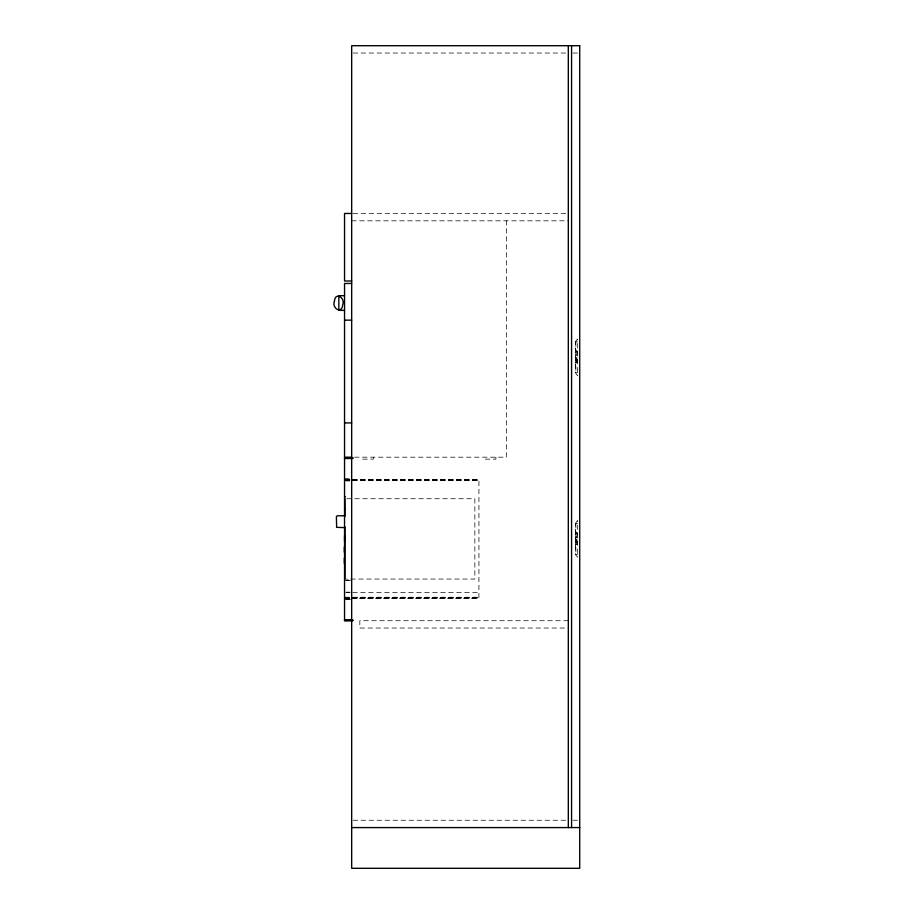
<?xml version="1.0" encoding="UTF-8"?>
<svg xmlns="http://www.w3.org/2000/svg" width="914" height="914" viewBox="0 0 914 914"><rect width="100%" height="100%" fill="white"/><g stroke="black" fill="none" stroke-linecap="round" stroke-linejoin="round"><path stroke-width="0.69" stroke-dasharray="4.57 3.43" d="M353.101 53.035L566.886 53.035M572.929 53.035L578.356 53.035M353.101 213.476L568.314 213.476M351.673 220.811L568.314 220.811M575.649 341.882A10.5 7.426 0 0 1 577.682 338.991L577.682 375.643A10.5 7.426 0 0 1 575.649 372.763L575.649 341.882L577.682 341.882M575.649 348.154L575.649 366.48M575.397 350.713L576.985 350.713L576.985 357.991L575.397 357.991M575.397 351.833L576.985 351.833M575.397 354.701L576.985 354.701M575.397 355.66L576.985 355.672M575.397 358.882L576.985 358.882L576.985 363.361L575.397 363.361M575.397 359.967L576.985 359.967M575.397 360.504L576.985 360.504M575.397 360.642L576.985 360.642M575.397 362.721L576.985 362.721M575.397 362.858L576.985 362.858M575.649 372.763L577.682 372.763M354.506 457.183L506.459 457.183L506.459 220.811M344.544 478.902L349.971 478.902M344.544 479.107L349.971 479.107M345.903 479.45L349.971 479.45M344.544 479.61L478.925 479.61L478.925 598.179L344.544 598.179M344.544 479.861L478.925 479.861M344.544 480.033L478.925 480.033M344.544 480.238L478.925 480.238M344.544 480.398L349.971 480.398M344.544 480.536L478.925 480.536M345.903 480.947L349.971 480.947M346.783 498.724L474.857 498.724L474.857 579.053L346.783 579.053M575.649 523.448A10.5 7.426 0 0 1 577.682 520.569L577.682 557.22A10.5 7.426 0 0 1 575.649 554.341L575.649 523.448L577.682 523.448M575.649 529.732L575.649 548.057M575.397 532.279L576.985 532.279L576.985 539.557L575.397 539.557M575.397 533.399L576.985 533.399M575.397 536.267L576.985 536.267M575.397 540.448L576.985 540.448L576.985 544.927L575.397 544.927M575.397 541.534L576.985 541.534M575.397 541.922L576.985 541.922M575.397 542.071L576.985 542.071M575.397 542.208L576.985 542.208M575.397 542.459L576.985 542.459M575.397 544.036L576.985 543.99M575.397 544.436L576.985 544.424M575.649 554.341L577.682 554.341M344.544 580.059L349.971 580.059M345.903 580.481L352.69 580.481M345.903 592.169L349.971 592.169M345.903 592.58L349.971 592.58M352.69 592.58L478.925 592.58M344.544 597.242L478.925 597.242M344.544 597.55L478.925 597.55M344.544 597.745L478.925 597.745M344.544 597.927L478.925 597.927M344.544 598.144L478.925 598.053M344.544 598.476L349.971 598.476M345.903 598.91L349.971 598.91M345.903 599.241L349.971 599.241M568.314 620.709L359.819 620.709L359.819 628.032L568.314 628.032M353.101 820.246L566.886 820.246M572.929 820.246L578.356 820.246M575.866 341.882L575.866 372.763M575.866 523.448L575.866 554.341M495.914 457.183L495.914 459.148L484.511 459.148L484.511 457.183M373.335 457.183L373.335 459.148L361.933 459.148L361.933 457.183M576.985 360.893L575.397 360.836L576.985 360.961M576.985 362.412L575.397 362.412L576.985 362.47M576.985 537.238L575.397 537.238L576.985 537.238M349.971 599.458L344.544 599.458L349.971 599.527"/><path stroke-width="1.37" d="M351.673 213.465L344.544 213.465L344.544 280.998L351.673 280.998M351.673 283.454L344.544 283.454L344.544 457.183L351.673 457.183M344.544 295.69L338.843 295.69L338.843 310.372L344.544 310.372M344.544 320.151L351.673 320.151M344.544 422.931L351.673 422.931M352.69 457.686L344.544 457.686L344.544 620.709L352.69 620.709M344.544 457.903L352.69 457.903M344.544 458.074L352.69 458.074M344.544 458.28L352.69 458.28M344.544 458.497L352.69 458.497M344.544 496.736L345.355 496.736M344.544 508.812L345.355 508.812M344.544 515.793L337.209 515.793L336.398 516.65L336.638 527.355L344.544 527.607M344.544 535.661L344.544 541.225M344.544 619.863L352.69 619.863M344.544 620.08L352.69 620.08M344.544 620.286L352.69 620.286M344.544 620.595L352.69 620.457M351.673 827.581L579.716 827.581M571.57 45.7L571.57 827.581M568.314 45.7L568.314 827.581M344.955 498.724L344.955 516.353M344.955 526.944L344.955 579.053M344.338 546.858L344.338 552.273M344.338 557.997L344.338 563.412M334.433 301.129C331.519 308.189 341.847 314.702 342.693 304.922C345.595 297.873 335.267 291.349 334.433 301.129M579.716 45.7L351.673 45.7L351.673 868.3L579.716 868.3L579.716 45.7"/></g></svg>
